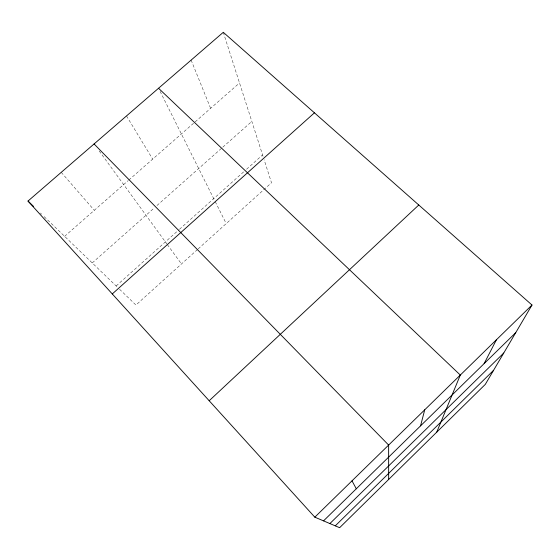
<?xml version="1.0" encoding="UTF-8"?>
<svg xmlns="http://www.w3.org/2000/svg" width="560" height="560" viewBox="0 0 560 560"><rect width="100%" height="100%" fill="white"/><g stroke="black" fill="none" stroke-linecap="round" stroke-linejoin="round"><path stroke-width="0.42" stroke-dasharray="2.8 2.1" d="M197.519 249.487L135.94 305.046L118.566 288.302M198.163 248.906L271.495 182.749L264.117 159.719M116.144 285.978L178.815 229.88M179.452 229.313L244.027 171.514M246.582 169.225L262.577 154.91M92.225 262.934L154.392 207.816M156.975 205.52L222.145 147.749M222.796 147.168L251.846 121.415M64.617 236.334L128.17 180.614M128.814 180.047L239.526 82.964M40.411 213.017L41.657 214.214M44.135 216.608L117.957 287.721M61.25 172.333L94.304 210.308M99.183 150.962L166.866 243.915M167.356 244.587L181.475 263.963M126.504 115.941L152.677 159.117M160.083 91.364L214.865 200.921M215.25 201.677L226.212 223.601M191.121 60.109L210.616 108.311M223.293 32.305L263.088 156.513"/><path stroke-width="0.84" d="M420.56 425.852L424.732 409.801M436.73 432.166L460.306 375.053L158.536 88.263M484.12 363.615L496.419 339.78M532 305.025L485.289 384.391L339.626 527.695L314.818 517.167L28 201.061L223.293 32.305L532 305.025L314.818 517.167M335.272 525.847L493.584 370.293M323.533 520.87L515.746 332.647M329.896 523.565L503.769 352.989M209.181 400.743L418.789 205.002M112.273 293.944L314.433 112.819M28 201.061L33.586 206.444M94.08 143.962L388.633 445.06L388.654 479.458M352.002 480.851L356.3 488.782"/></g></svg>
